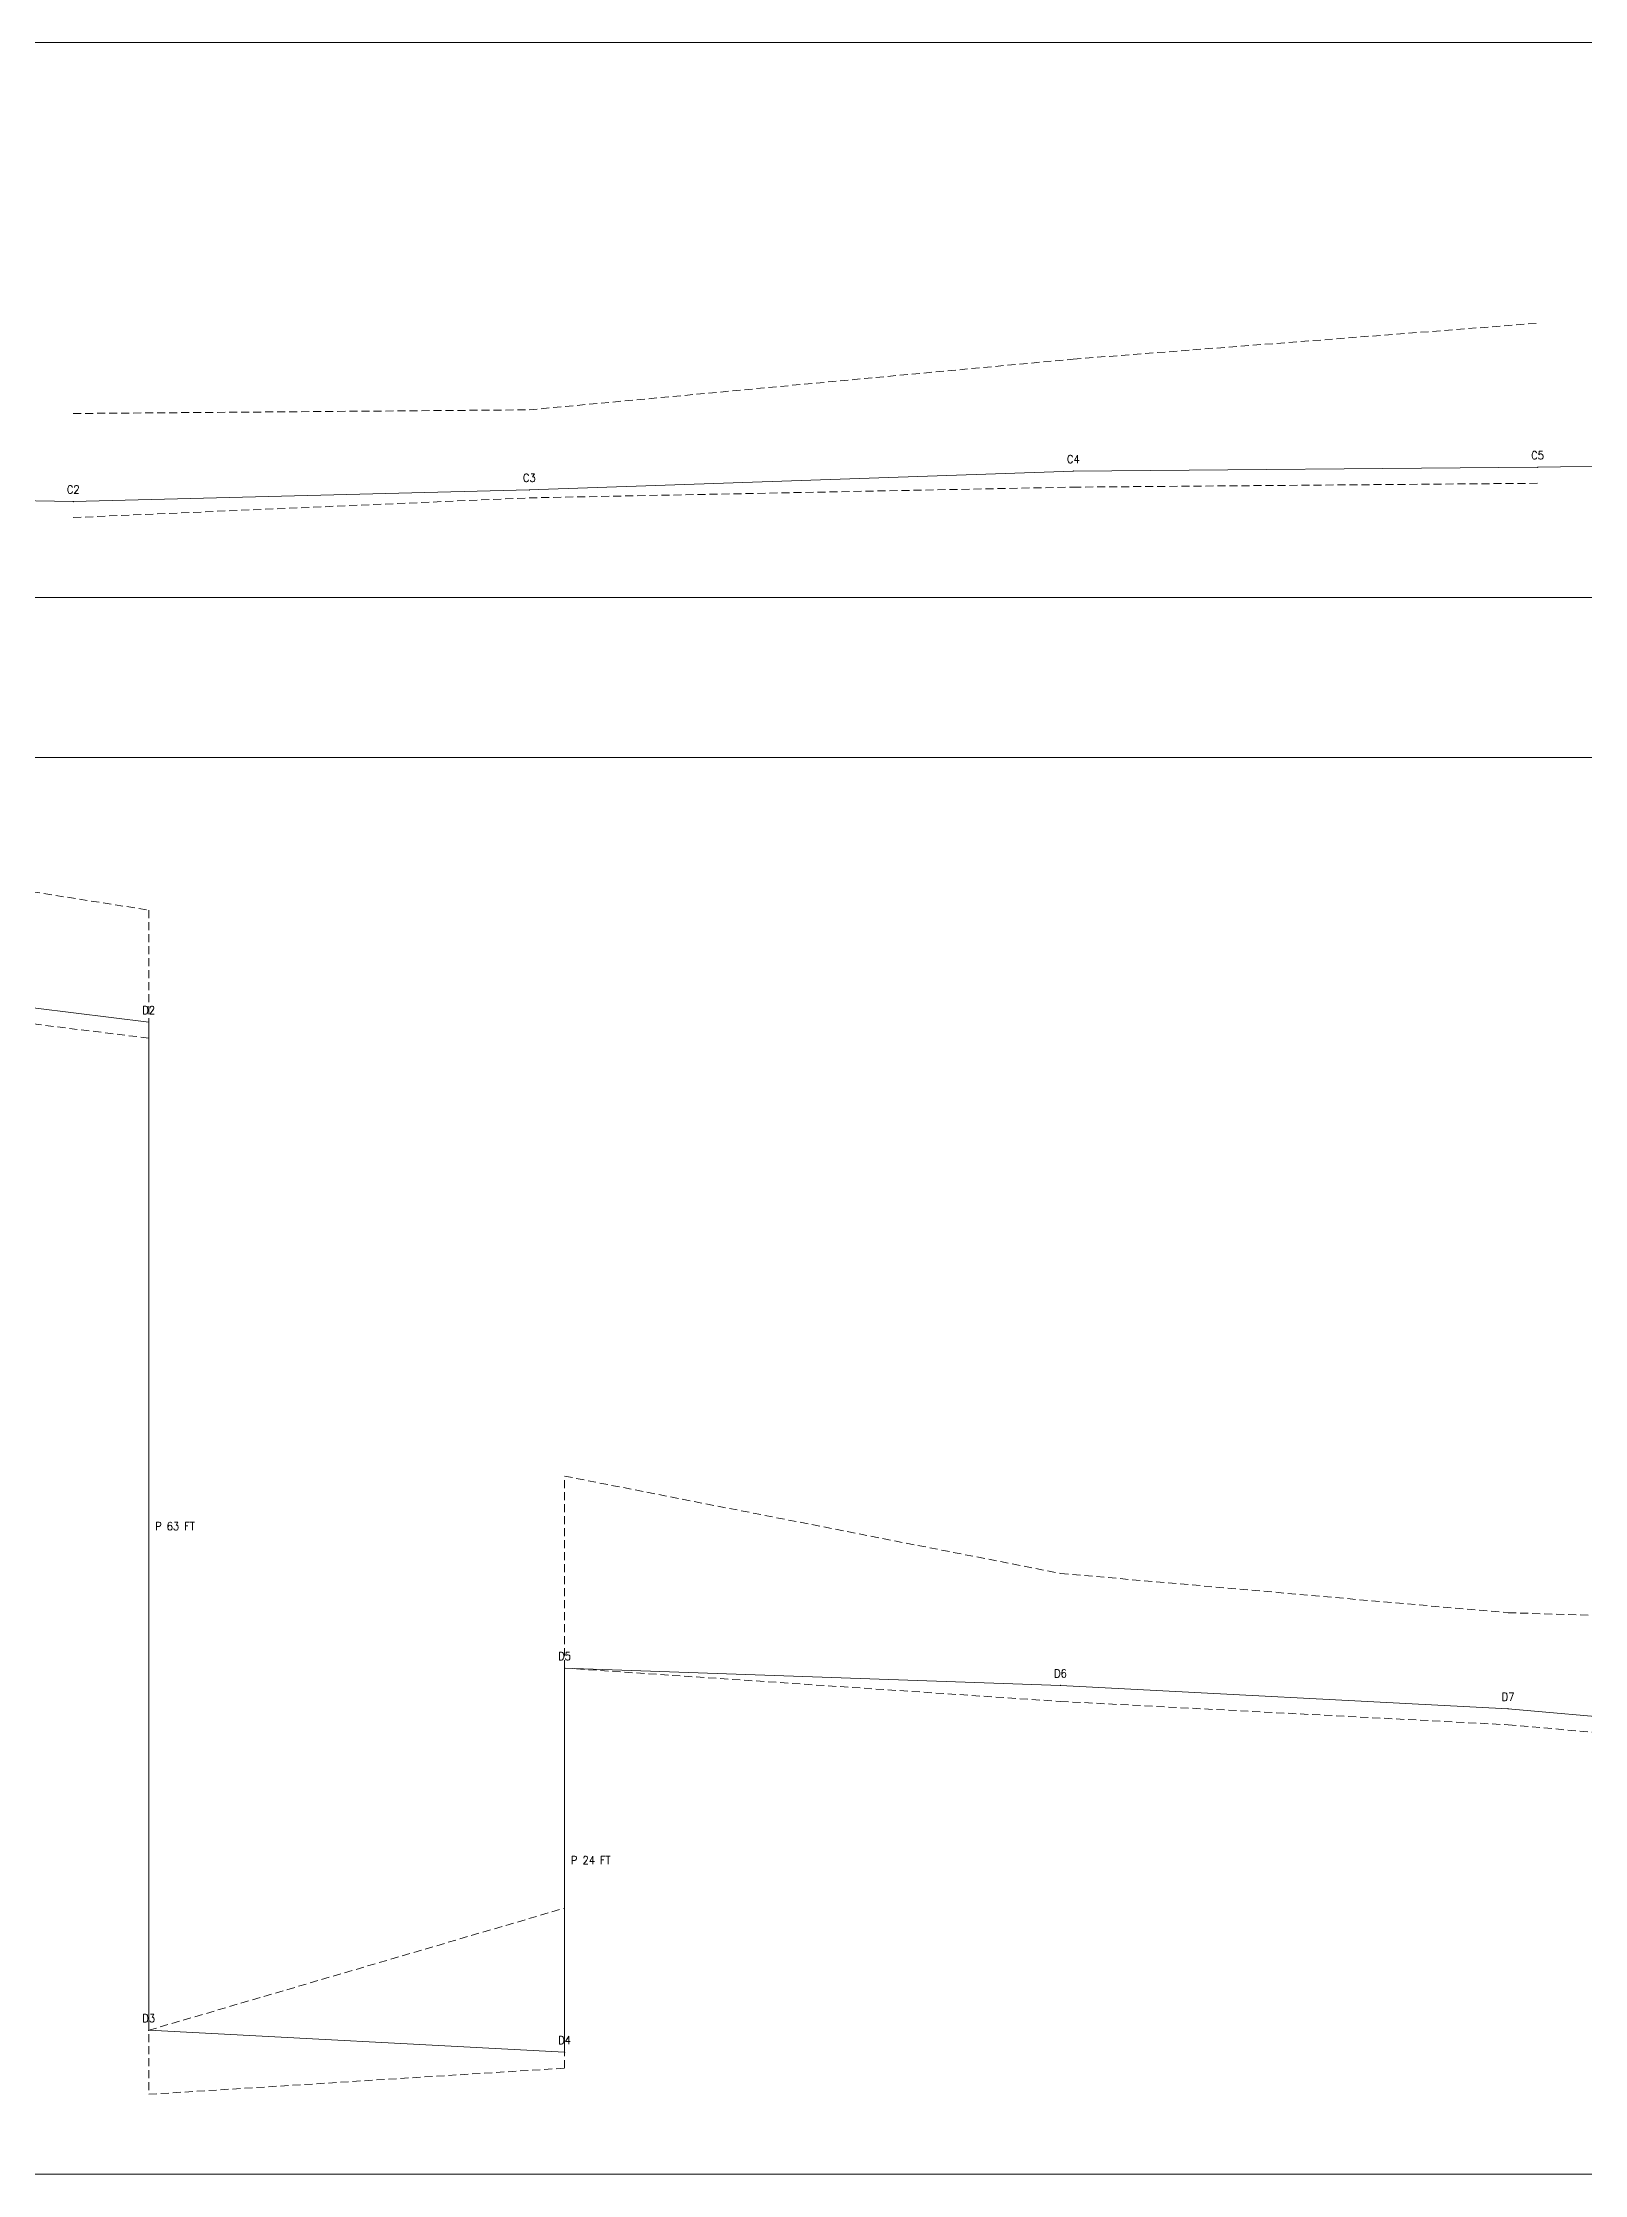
# Model space of a CAD drawing. Header units: feet. Extents: x -352 to 533, y -1323 to 2.
# Drawn here: x -291.6 to -195.3, y -1322.7 to -1189.5 of the extents above; entities that cross this region are included whole.
import ezdxf

# ---------------------------------------------------------------- set-up
doc = ezdxf.new("R2010")
doc.units = ezdxf.units.FT
doc.header["$MEASUREMENT"] = 0
doc.linetypes.add('DASHED', pattern=[0.75, 0.5, -0.25])
for name, color, linetype, lineweight, true_color in [('CTRL-PROFILE-BOX', 8, 'Continuous', 0, 0x808080), ('CTRL-PROFILE-CEILING-C', 8, 'DASHED', 0, 0x808080), ('CTRL-PROFILE-CEILING-D', 8, 'DASHED', 0, 0x808080), ('CTRL-PROFILE-FLOOR-C', 8, 'DASHED', 0, 0x808080), ('CTRL-PROFILE-FLOOR-D', 8, 'DASHED', 0, 0x808080), ('CTRL-PROFILE-SHOTS-C', 8, 'Continuous', 9, 0x808080), ('CTRL-PROFILE-SHOTS-D', 8, 'Continuous', 9, 0x808080), ('CTRL-PROFILE-STATION-LABELS-C', 1, 'Continuous', 0, 0xff0000), ('CTRL-PROFILE-STATION-LABELS-D', 1, 'Continuous', 0, 0xff0000), ('CTRL-PROFILE-STATIONS-C', 1, 'Continuous', 9, 0xff0000), ('CTRL-PROFILE-STATIONS-D', 1, 'Continuous', 9, 0xff0000), ('CTRL-PROFILE-TEXT-LABELS-D', 1, 'Continuous', 0, 0xff0000)]:
    doc.layers.add(name, color=color, linetype=linetype, lineweight=lineweight, true_color=true_color)
doc.styles.add('textstyle109', font='')
doc.styles.add('textstyle139', font='')
doc.styles.add('textstyle170', font='')
doc.styles.add('textstyle193', font='')
doc.styles.add('textstyle206', font='')
doc.styles.add('textstyle25', font='')
doc.styles.add('textstyle253', font='')
doc.styles.add('textstyle300', font='')
doc.styles.add('textstyle39', font='')
doc.styles.add('textstyle48', font='')
doc.styles.add('textstyle51', font='')
doc.styles.add('textstyle77', font='')
doc.styles.get('textstyle109').set_extended_font_data('standard')
doc.styles.get('textstyle139').set_extended_font_data('standard')
doc.styles.get('textstyle170').set_extended_font_data('standard')
doc.styles.get('textstyle193').set_extended_font_data('standard')
doc.styles.get('textstyle206').set_extended_font_data('standard')
doc.styles.get('textstyle25').set_extended_font_data('standard')
doc.styles.get('textstyle253').set_extended_font_data('standard')
doc.styles.get('textstyle300').set_extended_font_data('standard')
doc.styles.get('textstyle39').set_extended_font_data('standard')
doc.styles.get('textstyle48').set_extended_font_data('standard')
doc.styles.get('textstyle51').set_extended_font_data('standard')
doc.styles.get('textstyle77').set_extended_font_data('standard')

msp = doc.modelspace()

# ---------------------------------------------------------------- linework, layer by layer
at = {"layer": 'CTRL-PROFILE-BOX', "flags": 128}
for points in [[(-351.71, -1224.14), (19.66, -1224.14), (19.66, -1189.46), (-351.71, -1189.46)], [(-351.71, -1322.67), (-109.32, -1322.67), (-109.32, -1234.14), (-351.71, -1234.14)]]:
    msp.add_lwpolyline(points, close=True, dxfattribs=at)
at = {"layer": 'CTRL-PROFILE-CEILING-C'}
msp.add_lwpolyline([(-289.73, -1212.64), (-261.24, -1212.41), (-227.26, -1209.24), (-198.26, -1207)], dxfattribs=at)
at = {"layer": 'CTRL-PROFILE-CEILING-D'}
msp.add_lwpolyline([(-313.79, -1239.14), (-285.01, -1243.67), (-285.01, -1313.67), (-259.04, -1306.04), (-259.04, -1279.04), (-228.06, -1285.12), (-200.1, -1287.58), (-166.23, -1288.55), (-136.3, -1288.64), (-114.32, -1293.41)], dxfattribs=at)
at = {"layer": 'CTRL-PROFILE-FLOOR-C'}
msp.add_lwpolyline([(-289.73, -1219.14), (-261.24, -1217.91), (-227.26, -1217.24), (-198.26, -1217)], dxfattribs=at)
at = {"layer": 'CTRL-PROFILE-FLOOR-D'}
msp.add_lwpolyline([(-313.79, -1248.14), (-285.01, -1251.67), (-285.01, -1317.67), (-259.04, -1316.04), (-259.04, -1291.04), (-228.06, -1293.12), (-200.1, -1294.58), (-166.23, -1297.55), (-136.3, -1299.64), (-114.32, -1300.41)], dxfattribs=at)
at = {"layer": 'CTRL-PROFILE-SHOTS-C'}
for p, q in [((-227.26, -1216.24), (-198.26, -1216)), ((-198.26, -1216), (-174.27, -1215.58)), ((-289.73, -1218.14), (-261.24, -1217.41)), ((-261.24, -1217.41), (-227.26, -1216.24)), ((-320.73, -1217.58), (-289.73, -1218.14))]:
    msp.add_line(p, q, dxfattribs=at)
at = {"layer": 'CTRL-PROFILE-SHOTS-D'}
for p, q in [((-313.79, -1247.14), (-285.01, -1250.67)), ((-285.01, -1250.67), (-285.01, -1313.67)), ((-259.04, -1315.04), (-259.04, -1291.04)), ((-259.04, -1291.04), (-228.06, -1292.12)), ((-228.06, -1292.12), (-200.1, -1293.58)), ((-200.1, -1293.58), (-166.23, -1296.55)), ((-285.01, -1313.67), (-259.04, -1315.04))]:
    msp.add_line(p, q, dxfattribs=at)
at = {"layer": 'CTRL-PROFILE-STATIONS-C'}
for p in [(-198.26, -1216), (-261.24, -1217.41), (-227.26, -1216.24), (-289.73, -1218.14)]:
    msp.add_point(p, dxfattribs=at)
at = {"layer": 'CTRL-PROFILE-STATIONS-D'}
for p in [(-285.01, -1250.67), (-259.04, -1291.04), (-228.06, -1292.12), (-200.1, -1293.58), (-285.01, -1313.67), (-259.04, -1315.04)]:
    msp.add_point(p, dxfattribs=at)

# ---------------------------------------------------------------- texts
at = {"layer": 'CTRL-PROFILE-STATION-LABELS-C', "char_height": 0.5, "width": 100, "attachment_point": 5}
for s, insert, style in [('C4', (-227.26, -1215.49), 'textstyle193'), ('C5', (-198.26, -1215.25), 'textstyle39'), ('C2', (-289.73, -1217.39), 'textstyle25'), ('C3', (-261.24, -1216.66), 'textstyle170')]:
    msp.add_mtext(s, dxfattribs=dict(at, insert=insert, style=style))
at = {"layer": 'CTRL-PROFILE-STATION-LABELS-D', "char_height": 0.5, "width": 100, "attachment_point": 5}
for s, insert, style in [('D2', (-285.01, -1249.92), 'textstyle51'), ('D5', (-259.04, -1290.29), 'textstyle206'), ('D6', (-228.06, -1291.37), 'textstyle300'), ('D7', (-200.1, -1292.83), 'textstyle109'), ('D3', (-285.01, -1312.92), 'textstyle253'), ('D4', (-259.04, -1314.29), 'textstyle48')]:
    msp.add_mtext(s, dxfattribs=dict(at, insert=insert, style=style))
at = {"layer": 'CTRL-PROFILE-TEXT-LABELS-D', "char_height": 0.5, "width": 100, "attachment_point": 4}
for s, insert, style in [('P 63 FT', (-284.61, -1282.17), 'textstyle139'), ('P 24 FT', (-258.64, -1303.04), 'textstyle77')]:
    msp.add_mtext(s, dxfattribs=dict(at, insert=insert, style=style))

doc.saveas('drawing.dxf')
